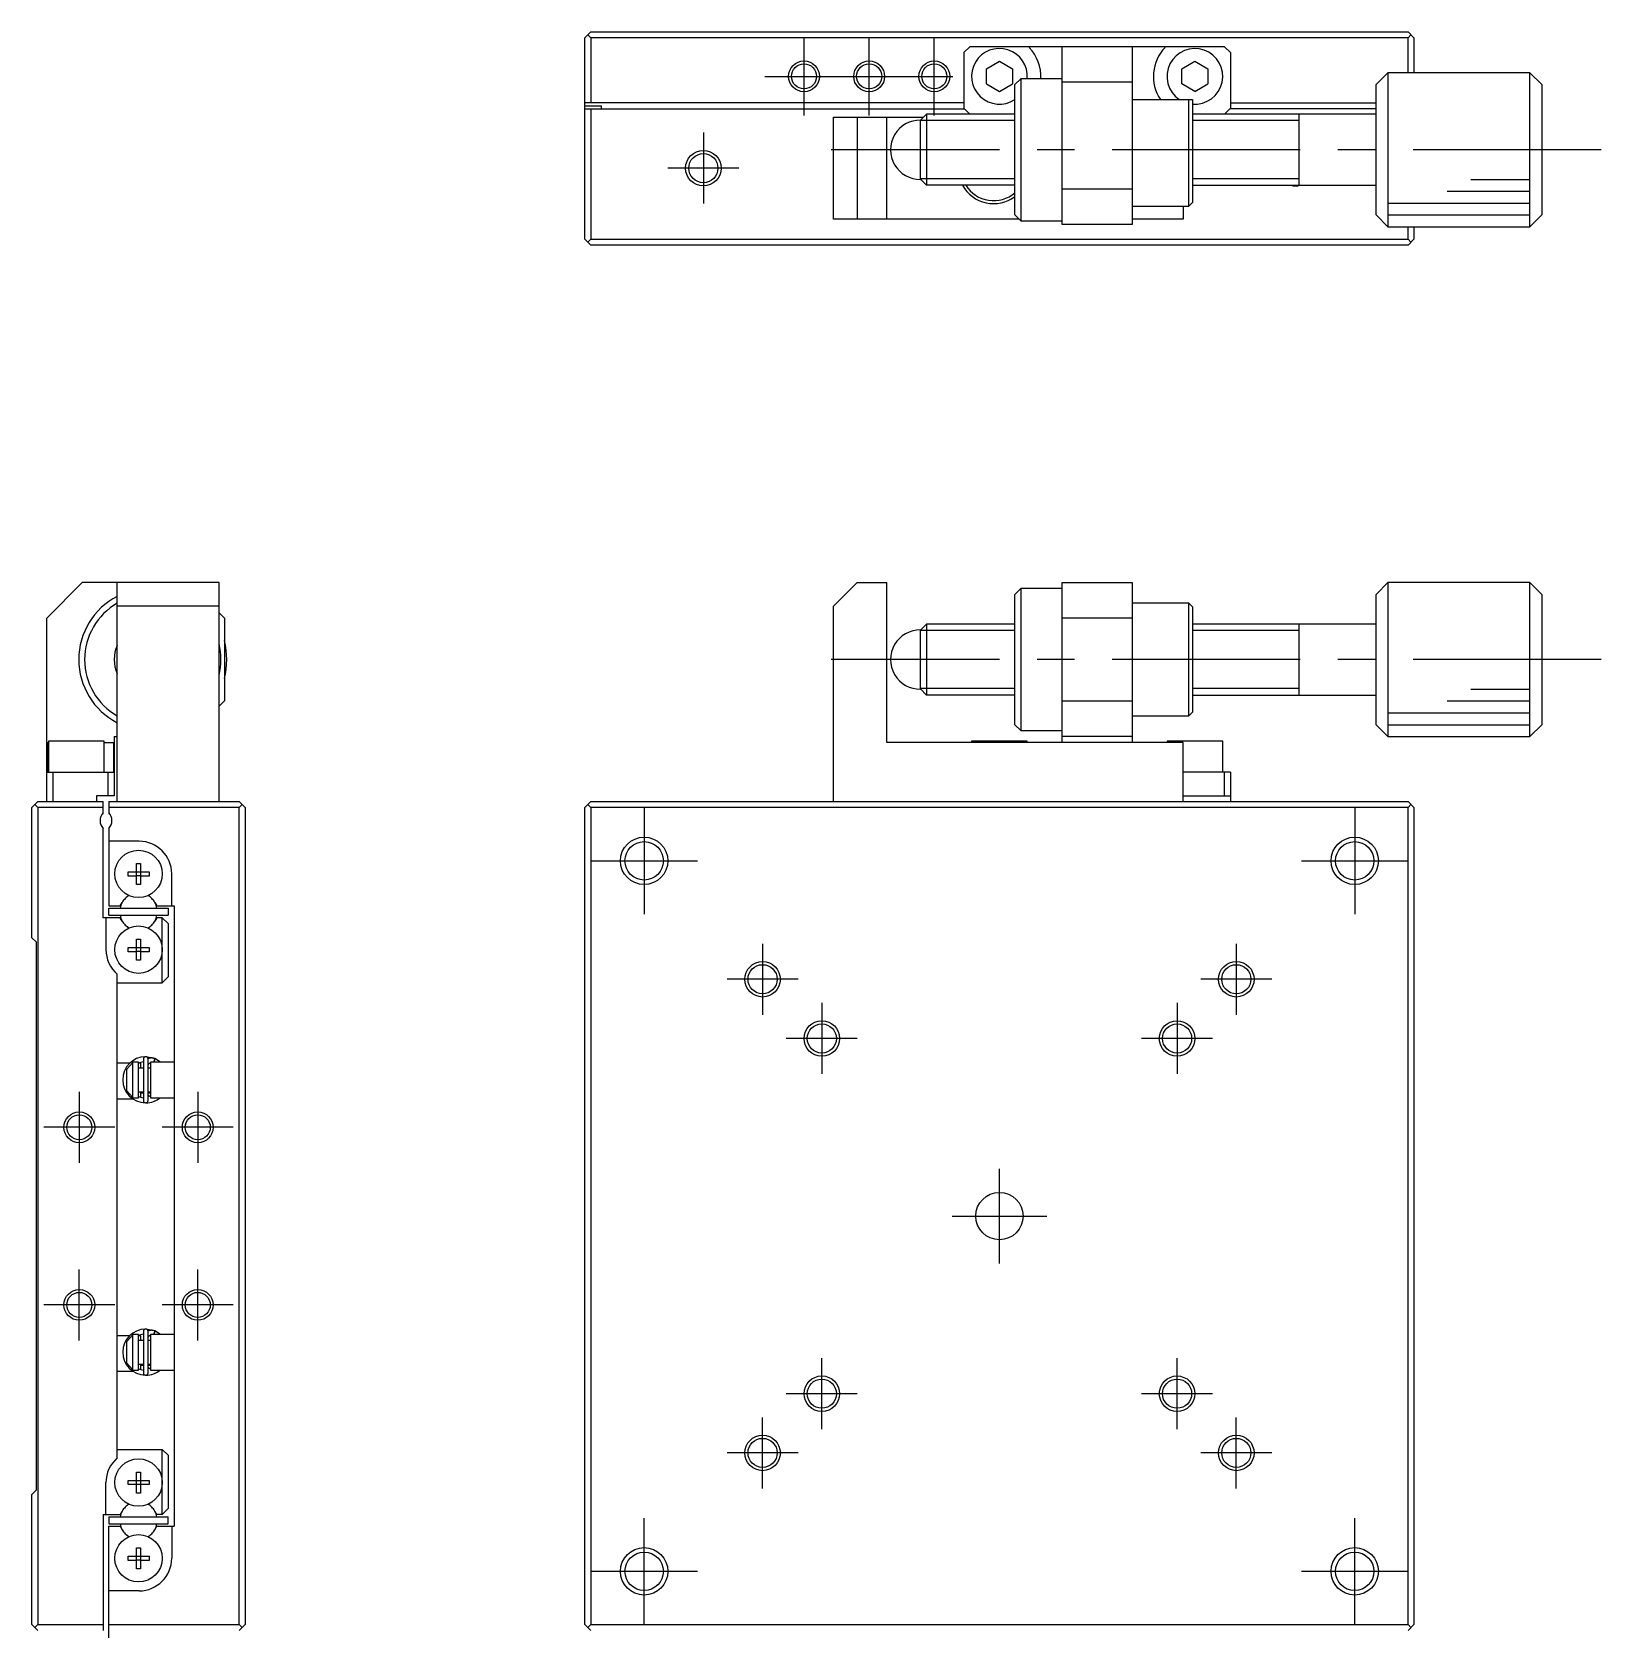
# Model space of a CAD drawing. Extents: x 0 to 280, y -8 to 208.
# Drawn here: x 0 to 132.5, y 73.1 to 208 of the extents above; entities that cross this region are included whole.
import ezdxf

# ---------------------------------------------------------------- set-up
doc = ezdxf.new("R2010")
doc.units = 0
doc.header["$LTSCALE"] = 0.5
doc.linetypes.add('CENTER', pattern=[50.8, 31.75, -6.35, 6.35, -6.35])
for name, color, linetype in [('MSM_CENTER', 1, 'CENTER'), ('MSM_CONTINUOUS', 7, 'CONTINUOUS'), ('MSM_NARROW', 5, 'CONTINUOUS')]:
    doc.layers.add(name, color=color, linetype=linetype)

msp = doc.modelspace()

# ---------------------------------------------------------------- linework, layer by layer
at = {"layer": 'MSM_CENTER'}
for p, q in [((65.194929, 200.95), (65.194929, 207.55)), ((70.694929, 200.95), (70.694929, 207.55)), ((76.194929, 200.95), (76.194929, 207.55)), ((61.894929, 204.25), (79.494929, 204.25)), ((56.69493, 199.5), (56.69493, 193.500001)), ((132.494929, 198.05), (67.494929, 198.05)), ((59.694928, 196.5), (53.69493, 196.5)), ((132.494929, 155), (67.494929, 155)), ((51.694929, 142.5), (51.694929, 133.5)), ((111.694929, 142.5), (111.694929, 133.5)), ((47.194929, 138), (56.194928, 138)), ((107.194929, 138), (116.194928, 138)), ((61.694929, 131.000001), (61.694929, 124.999999)), ((101.694929, 131.000001), (101.694929, 124.999999)), ((64.694931, 128), (58.694928, 128)), ((104.694931, 128), (98.694928, 128)), ((66.694929, 126.000001), (66.694929, 119.999999)), ((96.694929, 126.000001), (96.694929, 119.999999)), ((69.694931, 123), (63.694928, 123)), ((99.694931, 123), (93.694928, 123)), ((4, 118.500001), (4, 112.499999)), ((14, 118.500001), (14, 112.499999)), ((7.000002, 115.5), (0.999999, 115.5)), ((17.000002, 115.5), (10.999999, 115.5)), ((81.694929, 104), (81.694929, 112)), ((77.694929, 108), (85.694929, 108)), ((4, 97.499999), (4, 103.500001)), ((14, 97.499999), (14, 103.500001)), ((7.000002, 100.5), (0.999999, 100.5)), ((17.000002, 100.5), (10.999999, 100.5)), ((66.694929, 89.999999), (66.694929, 96.000001)), ((96.694929, 89.999999), (96.694929, 96.000001)), ((69.694931, 93), (63.694928, 93)), ((99.694931, 93), (93.694928, 93)), ((61.694929, 84.999999), (61.694929, 91.000001)), ((101.694929, 84.999999), (101.694929, 91.000001)), ((64.694931, 88), (58.694928, 88)), ((104.694931, 88), (98.694928, 88)), ((51.694929, 73.5), (51.694929, 82.5)), ((111.694929, 73.5), (111.694929, 82.5)), ((47.194929, 78), (56.194928, 78)), ((107.194929, 78), (116.194928, 78))]:
    msp.add_line(p, q, dxfattribs=at)
at = {"layer": 'MSM_CONTINUOUS'}
for p, q in [((46.694929, 207.5), (47.194929, 208)), ((46.944929, 207.75), (47.194929, 207.5)), ((47.194929, 208), (116.194929, 208)), ((116.194929, 208), (116.694929, 207.5)), ((116.194929, 207.5), (116.444929, 207.75)), ((46.694929, 190.5), (46.694929, 207.5)), ((47.194929, 207.5), (47.194929, 202)), ((116.194929, 207.5), (47.194929, 207.5)), ((79.194929, 206.75), (78.694929, 206.25)), ((100.694929, 206.75), (79.194929, 206.75)), ((84.242457, 206.75), (84.213085, 206.680821)), ((86.994929, 191.75), (86.994929, 206.75)), ((92.894929, 206.75), (92.894929, 191.75)), ((95.676774, 206.680821), (95.647402, 206.75)), ((101.194929, 206.25), (100.694929, 206.75)), ((116.194929, 204.55), (116.194929, 207.5)), ((116.694929, 207.5), (116.694929, 204.55)), ((78.694929, 206.25), (78.694929, 201.55)), ((80.594929, 204.885085), (81.694929, 205.520171)), ((81.694929, 205.520171), (82.794929, 204.885085)), ((97.094929, 204.885085), (98.194929, 205.520171)), ((98.194929, 205.520171), (99.294929, 204.885085)), ((101.194929, 206.25), (101.194929, 201.55)), ((80.594929, 203.614915), (80.594929, 204.885085)), ((82.794929, 204.885085), (82.794929, 203.614915)), ((83.494929, 204.05), (82.994929, 203.55)), ((83.494929, 204.05), (83.494929, 192.05)), ((86.994929, 204.05), (83.494929, 204.05)), ((92.894929, 203.75), (86.994929, 203.75)), ((97.094929, 203.614915), (97.094929, 204.885085)), ((99.294929, 204.885085), (99.294929, 203.614915)), ((114.494929, 204.55), (113.494929, 203.55)), ((114.494929, 204.55), (114.494929, 191.55)), ((126.494929, 204.55), (114.494929, 204.55)), ((126.494929, 191.55), (126.494929, 204.55)), ((127.494929, 203.55), (126.494929, 204.55)), ((80.594929, 203.614915), (81.694929, 202.979829)), ((81.694929, 202.979829), (82.794929, 203.614915)), ((82.994929, 192.55), (82.994929, 203.55)), ((98.194929, 202.979829), (97.094929, 203.614915)), ((98.194929, 202.979829), (99.294929, 203.614915)), ((113.494929, 192.55), (113.494929, 203.55)), ((127.494929, 203.55), (127.494929, 192.55)), ((78.694929, 202), (46.694929, 202)), ((46.694929, 201.75), (48.094929, 201.75)), ((46.694929, 201.5), (78.744929, 201.5)), ((47.194929, 201.5), (47.194929, 190.5)), ((48.094929, 201.5), (48.094929, 201.75)), ((74.994929, 200.5085), (75.536429, 201.05)), ((75.536429, 201.05), (75.536429, 195.05)), ((82.99493, 201.05), (75.536429, 201.05)), ((78.694929, 201.55), (79.194929, 201.05)), ((92.894929, 202.3), (97.994929, 202.3)), ((97.694929, 193.3), (97.694929, 202.3)), ((97.994929, 202.3), (97.994929, 193.6)), ((113.494929, 201.05), (97.994929, 201.05)), ((100.694929, 201.05), (101.194929, 201.55)), ((113.494929, 201.5), (101.144929, 201.5)), ((101.194929, 202), (113.494929, 202)), ((106.994929, 195.049995), (106.994929, 201.050005)), ((67.694929, 192.2), (67.694929, 200.8)), ((67.694929, 200.8), (75.286429, 200.8)), ((69.694929, 200.8), (69.694929, 192.2)), ((72.194929, 192.2), (72.194929, 200.8)), ((74.994929, 200.5085), (74.994929, 195.5915)), ((75.536429, 195.05), (74.994929, 195.5915)), ((82.99493, 195.05), (75.536429, 195.05)), ((86.994929, 194.75), (92.894929, 194.75)), ((97.994929, 195.05), (113.494929, 195.05)), ((92.894929, 193.3), (97.694929, 193.3)), ((97.194929, 193.3), (97.194929, 192.2)), ((97.694929, 193.3), (97.994929, 193.6)), ((83.344929, 192.2), (67.694929, 192.2)), ((82.994929, 192.55), (83.494929, 192.05)), ((83.494929, 192.05), (86.994929, 192.05)), ((92.894929, 191.75), (86.994929, 191.75)), ((97.194929, 192.2), (92.894929, 192.2)), ((113.494929, 192.55), (114.494929, 191.55)), ((114.494929, 191.55), (126.494929, 191.55)), ((116.194929, 190.5), (116.194929, 191.55)), ((116.694929, 191.55), (116.694929, 190.5)), ((126.494929, 191.55), (127.494929, 192.55)), ((47.194929, 190), (46.694929, 190.5)), ((47.194929, 190.5), (46.944929, 190.25)), ((47.194929, 190.5), (116.194929, 190.5)), ((116.444929, 190.25), (116.194929, 190.5)), ((116.694929, 190.5), (116.194929, 190)), ((116.194929, 190), (47.194929, 190)), ((4.25, 161.5), (1.25, 158.5)), ((15.8, 161.5), (4.25, 161.5)), ((7.2, 143), (7.2, 161.5)), ((15.8, 143), (15.8, 161.5)), ((69.694929, 161.5), (67.694929, 159.5)), ((69.694929, 161.5), (72.194929, 161.5)), ((72.194929, 148), (72.194929, 161.5)), ((83.494929, 161), (82.994929, 160.5)), ((83.494929, 161), (83.494929, 149)), ((86.994929, 161), (83.494929, 161)), ((86.994929, 161.5), (92.894929, 161.5)), ((86.994929, 148), (86.994929, 161.5)), ((92.894929, 161.5), (92.894929, 148)), ((114.494929, 161.5), (113.494929, 160.5)), ((114.494929, 161.5), (114.494929, 148.5)), ((126.494929, 161.5), (114.494929, 161.5)), ((126.494929, 148.5), (126.494929, 161.5)), ((127.494929, 160.5), (126.494929, 161.5)), ((15.8, 159.5), (7.2, 159.5)), ((67.694929, 143), (67.694929, 159.5)), ((82.994929, 149.5), (82.994929, 160.5)), ((97.694929, 159.75), (92.894929, 159.75)), ((97.694929, 150.25), (97.694929, 159.75)), ((97.994929, 159.45), (97.694929, 159.75)), ((97.994929, 159.45), (97.994929, 150.55)), ((113.494929, 149.5), (113.494929, 160.5)), ((127.494929, 160.5), (127.494929, 149.5)), ((1.25, 143), (1.25, 158.5)), ((16.25, 158.5), (15.8, 158.95)), ((16.25, 158.5), (16.25, 151.5)), ((74.994929, 157.4585), (75.536429, 158)), ((75.536429, 158), (75.536429, 152)), ((82.99493, 158), (75.536429, 158)), ((92.894929, 158.5), (86.994929, 158.5)), ((113.494929, 158), (97.994949, 158)), ((106.994929, 151.999995), (106.994929, 158.000005)), ((74.994929, 157.4585), (74.994929, 152.5415)), ((75.536429, 152), (74.994929, 152.5415)), ((15.8, 151.05), (16.25, 151.5)), ((82.99493, 152), (75.536429, 152)), ((86.994929, 151.5), (92.894929, 151.5)), ((97.994949, 152), (113.494929, 152)), ((92.894929, 150.25), (97.694929, 150.25)), ((97.694929, 150.25), (97.994929, 150.55)), ((6.95, 148.5), (6.95, 143.5)), ((6.95, 148.5), (7.2, 148.5)), ((82.994929, 149.5), (83.494929, 149)), ((83.494929, 149), (86.994929, 149)), ((92.894929, 148.5), (86.994929, 148.5)), ((113.494929, 149.5), (114.494929, 148.5)), ((114.494929, 148.5), (126.494929, 148.5)), ((126.494929, 148.5), (127.494929, 149.5)), ((1.25, 148), (1.4, 148)), ((1.319179, 148), (1.319179, 145.5)), ((6.1, 148.1), (1.4, 148.1)), ((1.4, 148.1), (1.4, 145.5)), ((6.1, 145.5), (6.1, 148.1)), ((6.1, 148), (6.95, 148)), ((6.909736, 145.5), (6.909736, 148)), ((97.194929, 148), (72.194929, 148)), ((84.044929, 148.1), (79.344929, 148.1)), ((79.344929, 148.1), (79.344929, 148)), ((84.044929, 148), (84.044929, 148.1)), ((100.544929, 148.1), (95.844929, 148.1)), ((95.844929, 148.1), (95.844929, 148)), ((97.194929, 143), (97.194929, 148)), ((100.544929, 145.5), (100.544929, 148.1)), ((1.25, 145.5), (6.95, 145.5)), ((1.75, 145.5), (1.75, 143)), ((6.45, 143.5), (6.45, 145.5)), ((101.194929, 145.5), (97.194929, 145.5)), ((100.694929, 143.5), (100.694929, 145.5)), ((101.194929, 145.5), (101.194929, 143)), ((0.5, 143), (0, 142.5)), ((0.5, 143), (6, 143)), ((5.45, 143.5), (5.45, 143)), ((6.95, 143.5), (5.45, 143.5)), ((6, 142.061438), (6, 143)), ((6.5, 143), (6.5, 142.061438)), ((6.5, 143), (17.5, 143)), ((17.5, 143), (18, 142.5)), ((47.194929, 143), (46.694929, 142.5)), ((47.194929, 143), (116.194929, 143)), ((97.194929, 143.5), (101.194929, 143.5)), ((116.694929, 142.5), (116.194929, 143)), ((0, 131.5), (0, 142.5)), ((0.5, 142.5), (0.25, 142.75)), ((0.5, 142.5), (0.5, 73.5)), ((6, 142.5), (0.5, 142.5)), ((17.5, 142.5), (6.5, 142.5)), ((17.75, 142.75), (17.5, 142.5)), ((17.5, 73.5), (17.5, 142.5)), ((18, 142.5), (18, 73.5)), ((46.694929, 73.5), (46.694929, 142.5)), ((47.194929, 142.5), (46.944929, 142.75)), ((47.194929, 142.5), (47.194929, 73.5)), ((116.194929, 142.5), (47.194929, 142.5)), ((116.444929, 142.75), (116.194929, 142.5)), ((116.194929, 73.5), (116.194929, 142.5)), ((116.694929, 142.5), (116.694929, 73.5)), ((6, 133.2), (6, 140.738562)), ((6.5, 140.738562), (6.5, 134.2)), ((9.05, 139.65), (6.5, 139.65)), ((8.82, 137.786361), (9.18, 137.786361)), ((8.82, 137.08), (8.82, 137.786361)), ((9.18, 137.786361), (9.18, 137.08)), ((8.113639, 137.08), (8.82, 137.08)), ((8.113639, 136.72), (8.113639, 137.08)), ((8.82, 136.72), (8.113639, 136.72)), ((8.830372, 137.069628), (8.82, 137.08)), ((8.830372, 136.730372), (8.82, 136.72)), ((8.82, 136.013639), (8.82, 136.72)), ((8.830372, 136.730372), (8.830372, 137.069628)), ((8.830372, 137.069628), (9.169628, 137.069628)), ((9.169628, 136.730372), (8.830372, 136.730372)), ((9.169628, 137.069628), (9.18, 137.08)), ((9.169628, 137.069628), (9.169628, 136.730372)), ((9.169628, 136.730372), (9.18, 136.72)), ((9.18, 137.08), (9.886361, 137.08)), ((9.18, 136.72), (9.18, 136.013639)), ((9.886361, 136.72), (9.18, 136.72)), ((9.886361, 137.08), (9.886361, 136.72)), ((11.8, 134.2), (11.8, 136.9)), ((9.18, 136.013639), (8.82, 136.013639)), ((6.5, 134.2), (7.455588, 134.2)), ((6.5, 134), (11.5, 134)), ((6.5, 133.4), (6.5, 134)), ((7.455588, 134.2), (7.625185, 134.49375)), ((10.374815, 134.49375), (10.544412, 134.2)), ((10.544412, 134.2), (12, 134.2)), ((11.5, 134), (11.5, 133.4)), ((12, 134.2), (12, 81.8)), ((7.455588, 133.2), (6, 133.2)), ((6.25, 133.2), (6.25, 130.5)), ((6.5, 133.4), (11.5, 133.4)), ((7.625185, 132.90625), (7.455588, 133.2)), ((10.544412, 133.2), (10.374815, 132.90625)), ((11, 133.2), (10.544412, 133.2)), ((11, 127.7), (11, 133.2)), ((11, 133.2), (11.5, 132.7)), ((11.5, 132.7), (11.5, 128.2)), ((0, 131.5), (0.35, 131.15)), ((0.35, 131.15), (0.35, 84.85)), ((8.82, 131.386361), (9.18, 131.386361)), ((8.82, 130.68), (8.82, 131.386361)), ((9.18, 131.386361), (9.18, 130.68)), ((8.113639, 130.68), (8.82, 130.68)), ((8.113639, 130.32), (8.113639, 130.68)), ((8.82, 130.32), (8.113639, 130.32)), ((8.830372, 130.669628), (8.82, 130.68)), ((8.830372, 130.330372), (8.82, 130.32)), ((8.82, 129.613639), (8.82, 130.32)), ((9.18, 129.613639), (8.82, 129.613639)), ((8.830372, 130.330372), (8.830372, 130.669628)), ((8.830372, 130.669628), (9.169628, 130.669628)), ((9.169628, 130.330372), (8.830372, 130.330372)), ((9.169628, 130.669628), (9.18, 130.68)), ((9.169628, 130.669628), (9.169628, 130.330372)), ((9.169628, 130.330372), (9.18, 130.32)), ((9.18, 130.68), (9.886361, 130.68)), ((9.18, 130.32), (9.18, 129.613639)), ((9.886361, 130.32), (9.18, 130.32)), ((9.886361, 130.68), (9.886361, 130.32)), ((7.2, 87.579062), (7.2, 128.420938)), ((11.5, 128.2), (11, 127.7)), ((7.2, 127.7), (11, 127.7)), ((10.381193, 121.292969), (9.633654, 121.453626)), ((8.248683, 120.9), (7.2, 120.9)), ((8, 120.416515), (8.5, 120.945683)), ((8, 118.583485), (8, 120.416515)), ((8.5, 121), (8.5, 118)), ((9, 121), (8.5, 121)), ((8.99981, 120.942321), (9.411485, 121.053536)), ((9, 118), (9, 121)), ((9.2, 120.9), (9, 120.9)), ((9.411506, 120.5), (9, 120.5)), ((9.2, 120.5), (9.2, 120.9)), ((9.411506, 121.259909), (9.411506, 117.759909)), ((9.808138, 121.287204), (9.79999, 121.283279)), ((9.801506, 117.759909), (9.801506, 121.259909)), ((9.801506, 120.658228), (9.80184, 120.672462)), ((10, 120.5), (9.801506, 120.5)), ((9.80184, 120.672462), (9.802902, 120.687451)), ((9.802902, 120.687451), (9.804689, 120.702369)), ((9.804689, 120.702369), (9.807198, 120.717181)), ((9.807198, 120.717181), (9.810422, 120.731853)), ((9.839511, 121.301115), (9.808138, 121.287204)), ((9.810422, 120.731853), (9.814354, 120.746349)), ((9.814354, 120.746349), (9.818987, 120.760635)), ((9.818987, 120.760635), (9.824309, 120.774678)), ((9.824309, 120.774678), (9.830309, 120.788444)), ((9.830309, 120.788444), (9.836973, 120.801901)), ((9.836973, 120.801901), (9.844288, 120.815015)), ((9.871527, 121.313441), (9.839511, 121.301115)), ((9.844288, 120.815015), (9.852236, 120.827755)), ((9.852236, 120.827755), (9.860801, 120.84009)), ((9.860801, 120.84009), (9.869963, 120.851989)), ((9.869963, 120.851989), (9.879701, 120.863423)), ((9.904107, 121.32415), (9.871527, 121.313441)), ((9.879701, 120.863423), (9.889994, 120.874363)), ((9.889994, 120.874363), (9.900817, 120.884781)), ((9.900817, 120.884781), (9.912147, 120.894649)), ((9.937171, 121.333217), (9.904107, 121.32415)), ((9.912147, 120.894649), (9.923957, 120.903944)), ((9.923957, 120.903944), (9.936219, 120.912638)), ((9.936219, 120.912638), (9.948903, 120.92071)), ((9.97064, 121.340621), (9.937171, 121.333217)), ((9.948903, 120.92071), (9.96198, 120.928138)), ((9.96198, 120.928138), (9.975418, 120.9349)), ((10.00443, 121.346344), (9.97064, 121.340621)), ((9.975418, 120.9349), (9.989183, 120.940978)), ((9.989183, 120.940978), (9.999977, 120.945178)), ((10, 121), (10, 118)), ((12, 121), (10, 121)), ((10.038459, 121.350371), (10.00443, 121.346344)), ((10.072643, 121.352693), (10.038459, 121.350371)), ((10.106901, 121.353304), (10.072643, 121.352693)), ((10.141147, 121.352203), (10.106901, 121.353304)), ((10.175298, 121.349392), (10.141147, 121.352203)), ((10.20927, 121.344877), (10.175298, 121.349392)), ((10.24298, 121.33867), (10.20927, 121.344877)), ((10.276346, 121.330784), (10.24298, 121.33867)), ((10.271911, 121.011398), (10.265732, 121)), ((10.278245, 121.023513), (10.271911, 121.011398)), ((10.380579, 121.293246), (10.2763, 120.99999)), ((10.309286, 121.321239), (10.276346, 121.330784)), ((10.284692, 121.036263), (10.278245, 121.023513)), ((10.29121, 121.049565), (10.284692, 121.036263)), ((10.297754, 121.063328), (10.29121, 121.049565)), ((10.304281, 121.077461), (10.297754, 121.063328)), ((10.310747, 121.09187), (10.304281, 121.077461)), ((10.341717, 121.310057), (10.309286, 121.321239)), ((10.317109, 121.106458), (10.310747, 121.09187)), ((10.323325, 121.121128), (10.317109, 121.106458)), ((10.329353, 121.135781), (10.323325, 121.121128)), ((10.335152, 121.150321), (10.329353, 121.135781)), ((10.340685, 121.164649), (10.335152, 121.150321)), ((10.345913, 121.17867), (10.340685, 121.164649)), ((10.371894, 121.297982), (10.341717, 121.310057)), ((10.350803, 121.192291), (10.345913, 121.17867)), ((10.355321, 121.20542), (10.350803, 121.192291)), ((10.359438, 121.21797), (10.355321, 121.20542)), ((10.363125, 121.229857), (10.359438, 121.21797)), ((10.366359, 121.241001), (10.363125, 121.229857)), ((10.369117, 121.251328), (10.366359, 121.241001)), ((10.371381, 121.260769), (10.369117, 121.251328)), ((10.370628, 121.29825), (10.372567, 121.297593)), ((10.373136, 121.269261), (10.371381, 121.260769)), ((10.854437, 121.000223), (10.371474, 121.297171)), ((10.372567, 121.297593), (10.373989, 121.295741)), ((10.37437, 121.276747), (10.373136, 121.269261)), ((10.373989, 121.295741), (10.374884, 121.292706)), ((10.375076, 121.283177), (10.37437, 121.276747)), ((10.374884, 121.292706), (10.375247, 121.288509)), ((10.375247, 121.288509), (10.375076, 121.283177)), ((10.40077, 121.284342), (10.381193, 121.292969)), ((7.2, 117.9), (8.517927, 117.9)), ((8.5, 118.054317), (8, 118.583485)), ((8.5, 118), (9, 118)), ((9.411452, 117.966596), (8.999851, 118.077142)), ((9, 118.5), (9.411506, 118.5)), ((9.2, 118.008123), (9.2, 118.5)), ((9.2, 118.4), (9.411506, 118.4)), ((9.801506, 118.5), (10, 118.5)), ((9.801506, 118.4), (10, 118.4)), ((9.80159, 118.354552), (9.801506, 118.361589)), ((9.802303, 118.339539), (9.80159, 118.354552)), ((9.803744, 118.324577), (9.802303, 118.339539)), ((9.805909, 118.309699), (9.803744, 118.324577)), ((9.808795, 118.294943), (9.805909, 118.309699)), ((9.812396, 118.280341), (9.808795, 118.294943)), ((9.816703, 118.26593), (9.812396, 118.280341)), ((9.821708, 118.251744), (9.816703, 118.26593)), ((9.827401, 118.237816), (9.821708, 118.251744)), ((9.833769, 118.224181), (9.827401, 118.237816)), ((9.840798, 118.210871), (9.833769, 118.224181)), ((9.848473, 118.19792), (9.840798, 118.210871)), ((9.856778, 118.18536), (9.848473, 118.19792)), ((9.865693, 118.173223), (9.856778, 118.18536)), ((9.875199, 118.161538), (9.865693, 118.173223)), ((9.885274, 118.150336), (9.875199, 118.161538)), ((9.895894, 118.139647), (9.885274, 118.150336)), ((9.907036, 118.129497), (9.895894, 118.139647)), ((9.918673, 118.119914), (9.907036, 118.129497)), ((9.930777, 118.110924), (9.918673, 118.119914)), ((9.943318, 118.102551), (9.930777, 118.110924)), ((9.956267, 118.094817), (9.943318, 118.102551)), ((9.969591, 118.087745), (9.956267, 118.094817)), ((9.983257, 118.081354), (9.969591, 118.087745)), ((9.99723, 118.075663), (9.983257, 118.081354)), ((9.999981, 118.074638), (9.99723, 118.075663)), ((10, 118), (12, 118)), ((10.313649, 117.699978), (10.314961, 117.700405)), ((10.314961, 117.700405), (10.316138, 117.70079)), ((10.316138, 117.70079), (10.317401, 117.701207)), ((10.317401, 117.701207), (10.319494, 117.701903)), ((10.319494, 117.701903), (10.322134, 117.702791)), ((10.322134, 117.702791), (10.323183, 117.703148)), ((10.323183, 117.703148), (10.3251, 117.703804)), ((10.3251, 117.703804), (10.326293, 117.704216)), ((10.326293, 117.704216), (10.330602, 117.705723)), ((10.330602, 117.705723), (10.332031, 117.70623)), ((10.332031, 117.70623), (10.334843, 117.707238)), ((10.334843, 117.707238), (10.371894, 117.721835)), ((10.368163, 117.722097), (10.370628, 117.721567)), ((10.370628, 117.721567), (10.370322, 117.722295)), ((10.371894, 117.721835), (10.370628, 117.721567)), ((10.371662, 117.722726), (10.389585, 117.730508)), ((8.248683, 97.9), (7.2, 97.9)), ((8, 97.416515), (8.5, 97.945683)), ((8, 95.583485), (8, 97.416515)), ((8.5, 98), (8.5, 95)), ((9, 98), (8.5, 98)), ((8.99981, 97.942321), (9.411485, 98.053536)), ((9, 95), (9, 98)), ((9.2, 97.9), (9, 97.9)), ((9.411506, 97.5), (9, 97.5)), ((9.2, 97.5), (9.2, 97.9)), ((9.411506, 98.259909), (9.411506, 94.759909)), ((10.40077, 98.284342), (9.633654, 98.453626)), ((9.808138, 98.287204), (9.79999, 98.283279)), ((9.801506, 94.759909), (9.801506, 98.259909)), ((9.801506, 97.658228), (9.80184, 97.672462)), ((10, 97.5), (9.801506, 97.5)), ((9.80184, 97.672462), (9.802902, 97.687451)), ((9.802902, 97.687451), (9.804689, 97.702369)), ((9.804689, 97.702369), (9.807198, 97.717181)), ((9.807198, 97.717181), (9.810422, 97.731853)), ((9.839511, 98.301115), (9.808138, 98.287204)), ((9.810422, 97.731853), (9.814354, 97.746349)), ((9.814354, 97.746349), (9.818987, 97.760635)), ((9.818987, 97.760635), (9.824309, 97.774678)), ((9.824309, 97.774678), (9.830309, 97.788444)), ((9.830309, 97.788444), (9.836973, 97.801901)), ((9.836973, 97.801901), (9.844288, 97.815015)), ((9.871527, 98.313441), (9.839511, 98.301115)), ((9.844288, 97.815015), (9.852236, 97.827755)), ((9.852236, 97.827755), (9.860801, 97.84009)), ((9.860801, 97.84009), (9.869963, 97.851989)), ((9.869963, 97.851989), (9.879701, 97.863423)), ((9.904107, 98.32415), (9.871527, 98.313441)), ((9.879701, 97.863423), (9.889994, 97.874363)), ((9.889994, 97.874363), (9.900817, 97.884781)), ((9.900817, 97.884781), (9.912147, 97.894649)), ((9.937171, 98.333217), (9.904107, 98.32415)), ((9.912147, 97.894649), (9.923957, 97.903944)), ((9.923957, 97.903944), (9.936219, 97.912638)), ((9.936219, 97.912638), (9.948903, 97.92071)), ((9.97064, 98.340621), (9.937171, 98.333217)), ((9.948903, 97.92071), (9.96198, 97.928138)), ((9.96198, 97.928138), (9.975418, 97.9349)), ((10.00443, 98.346344), (9.97064, 98.340621)), ((9.975418, 97.9349), (9.989183, 97.940978)), ((9.989183, 97.940978), (9.999977, 97.945178)), ((10, 98), (10, 95)), ((12, 98), (10, 98)), ((10.038459, 98.350371), (10.00443, 98.346344)), ((10.072643, 98.352693), (10.038459, 98.350371)), ((10.106901, 98.353304), (10.072643, 98.352693)), ((10.141147, 98.352203), (10.106901, 98.353304)), ((10.175298, 98.349392), (10.141147, 98.352203)), ((10.20927, 98.344877), (10.175298, 98.349392)), ((10.24298, 98.33867), (10.20927, 98.344877)), ((10.276346, 98.330784), (10.24298, 98.33867)), ((10.271911, 98.011398), (10.265732, 98)), ((10.278245, 98.023513), (10.271911, 98.011398)), ((10.380579, 98.293246), (10.2763, 97.99999)), ((10.309286, 98.321239), (10.276346, 98.330784)), ((10.284692, 98.036263), (10.278245, 98.023513)), ((10.29121, 98.049565), (10.284692, 98.036263)), ((10.297754, 98.063328), (10.29121, 98.049565)), ((10.304281, 98.077461), (10.297754, 98.063328)), ((10.310747, 98.09187), (10.304281, 98.077461)), ((10.341717, 98.310057), (10.309286, 98.321239)), ((10.317109, 98.106458), (10.310747, 98.09187)), ((10.323325, 98.121128), (10.317109, 98.106458)), ((10.329353, 98.135781), (10.323325, 98.121128)), ((10.335152, 98.150321), (10.329353, 98.135781)), ((10.340685, 98.164649), (10.335152, 98.150321)), ((10.345913, 98.17867), (10.340685, 98.164649)), ((10.371894, 98.297982), (10.341717, 98.310057)), ((10.350803, 98.192291), (10.345913, 98.17867)), ((10.355321, 98.20542), (10.350803, 98.192291)), ((10.359438, 98.21797), (10.355321, 98.20542)), ((10.363125, 98.229857), (10.359438, 98.21797)), ((10.366359, 98.241001), (10.363125, 98.229857)), ((10.369117, 98.251328), (10.366359, 98.241001)), ((10.371381, 98.260769), (10.369117, 98.251328)), ((10.370628, 98.29825), (10.372567, 98.297593)), ((10.373136, 98.269261), (10.371381, 98.260769)), ((10.854437, 98.000223), (10.371474, 98.297171)), ((10.372567, 98.297593), (10.373989, 98.295741)), ((10.37437, 98.276747), (10.373136, 98.269261)), ((10.373989, 98.295741), (10.374884, 98.292706)), ((10.375076, 98.283177), (10.37437, 98.276747)), ((10.374884, 98.292706), (10.375247, 98.288509)), ((10.375247, 98.288509), (10.375076, 98.283177)), ((7.2, 94.9), (8.517927, 94.9)), ((8.5, 95.054317), (8, 95.583485)), ((8.5, 95), (9, 95)), ((9.411452, 94.966596), (8.999851, 95.077142)), ((9, 95.5), (9.411506, 95.5)), ((9.2, 95.008123), (9.2, 95.5)), ((9.2, 95.4), (9.411506, 95.4)), ((9.801506, 95.5), (10, 95.5)), ((9.801506, 95.4), (10, 95.4)), ((9.80159, 95.354552), (9.801506, 95.361589)), ((9.802303, 95.339539), (9.80159, 95.354552)), ((9.803744, 95.324577), (9.802303, 95.339539)), ((9.805909, 95.309699), (9.803744, 95.324577)), ((9.808795, 95.294943), (9.805909, 95.309699)), ((9.812396, 95.280341), (9.808795, 95.294943)), ((9.816703, 95.26593), (9.812396, 95.280341)), ((9.821708, 95.251744), (9.816703, 95.26593)), ((9.827401, 95.237816), (9.821708, 95.251744)), ((9.833769, 95.224181), (9.827401, 95.237816)), ((9.840798, 95.210871), (9.833769, 95.224181)), ((9.848473, 95.19792), (9.840798, 95.210871)), ((9.856778, 95.18536), (9.848473, 95.19792)), ((9.865693, 95.173223), (9.856778, 95.18536)), ((9.875199, 95.161538), (9.865693, 95.173223)), ((9.885274, 95.150336), (9.875199, 95.161538)), ((9.895894, 95.139647), (9.885274, 95.150336)), ((9.907036, 95.129497), (9.895894, 95.139647)), ((9.918673, 95.119914), (9.907036, 95.129497)), ((9.930777, 95.110924), (9.918673, 95.119914)), ((9.943318, 95.102551), (9.930777, 95.110924)), ((9.956267, 95.094817), (9.943318, 95.102551)), ((9.969591, 95.087745), (9.956267, 95.094817)), ((9.983257, 95.081354), (9.969591, 95.087745)), ((9.99723, 95.075663), (9.983257, 95.081354)), ((9.999981, 95.074638), (9.99723, 95.075663)), ((10, 95), (12, 95)), ((10.313649, 94.699978), (10.314961, 94.700405)), ((10.314961, 94.700405), (10.316138, 94.70079)), ((10.316138, 94.70079), (10.317401, 94.701207)), ((10.317401, 94.701207), (10.319494, 94.701903)), ((10.319494, 94.701903), (10.322134, 94.702791)), ((10.322134, 94.702791), (10.323183, 94.703148)), ((10.323183, 94.703148), (10.3251, 94.703804)), ((10.3251, 94.703804), (10.326293, 94.704216)), ((10.326293, 94.704216), (10.330602, 94.705723)), ((10.330602, 94.705723), (10.332031, 94.70623)), ((10.332031, 94.70623), (10.334843, 94.707238)), ((10.334843, 94.707238), (10.371894, 94.721835)), ((10.368163, 94.722097), (10.370628, 94.721567)), ((10.370628, 94.721567), (10.370322, 94.722295)), ((10.371894, 94.721835), (10.370628, 94.721567)), ((10.371662, 94.722726), (10.389585, 94.730508)), ((10.379303, 94.726775), (10.380762, 94.726651)), ((7.2, 88.3), (11, 88.3)), ((11, 82.8), (11, 88.3)), ((11, 88.3), (11.5, 87.8)), ((11.5, 87.8), (11.5, 83.3)), ((8.82, 86.386361), (9.18, 86.386361)), ((8.82, 85.68), (8.82, 86.386361)), ((9.18, 86.386361), (9.18, 85.68)), ((6.25, 82.8), (6.25, 85.5)), ((8.113639, 85.68), (8.82, 85.68)), ((8.113639, 85.32), (8.113639, 85.68)), ((8.82, 85.32), (8.113639, 85.32)), ((8.830372, 85.669628), (8.82, 85.68)), ((8.830372, 85.330372), (8.82, 85.32)), ((8.82, 84.613639), (8.82, 85.32)), ((8.830372, 85.330372), (8.830372, 85.669628)), ((8.830372, 85.669628), (9.169628, 85.669628)), ((9.169628, 85.330372), (8.830372, 85.330372)), ((9.169628, 85.669628), (9.18, 85.68)), ((9.169628, 85.669628), (9.169628, 85.330372)), ((9.169628, 85.330372), (9.18, 85.32)), ((9.18, 85.68), (9.886361, 85.68)), ((9.18, 85.32), (9.18, 84.613639)), ((9.886361, 85.32), (9.18, 85.32)), ((9.886361, 85.68), (9.886361, 85.32)), ((0.35, 84.85), (0, 84.5)), ((0, 73.5), (0, 84.5)), ((9.18, 84.613639), (8.82, 84.613639)), ((6, 82.8), (7.455588, 82.8)), ((6, 82.8), (6, 73)), ((6.5, 82.6), (11.5, 82.6)), ((6.5, 82.6), (6.5, 82)), ((7.625185, 83.09375), (7.455588, 82.8)), ((10.544412, 82.8), (10.374815, 83.09375)), ((11, 82.8), (10.544412, 82.8)), ((11.5, 83.3), (11, 82.8)), ((11.5, 82), (11.5, 82.6)), ((6.5, 82), (11.5, 82)), ((6.5, 68.5), (6.5, 81.8)), ((6.5, 81.8), (7.455588, 81.8)), ((7.455588, 81.8), (7.625185, 81.50625)), ((10.374815, 81.50625), (10.544412, 81.8)), ((10.544412, 81.8), (12, 81.8)), ((11.8, 81.8), (11.8, 79.1)), ((8.82, 79.986361), (9.18, 79.986361)), ((8.82, 79.28), (8.82, 79.986361)), ((9.18, 79.986361), (9.18, 79.28)), ((8.113639, 79.28), (8.82, 79.28)), ((8.113639, 78.92), (8.113639, 79.28)), ((8.82, 78.92), (8.113639, 78.92)), ((8.830372, 79.269628), (8.82, 79.28)), ((8.830372, 78.930372), (8.82, 78.92)), ((8.82, 78.213639), (8.82, 78.92)), ((8.830372, 78.930372), (8.830372, 79.269628)), ((8.830372, 79.269628), (9.169628, 79.269628)), ((9.169628, 78.930372), (8.830372, 78.930372)), ((9.169628, 79.269628), (9.18, 79.28)), ((9.169628, 79.269628), (9.169628, 78.930372)), ((9.169628, 78.930372), (9.18, 78.92)), ((9.18, 79.28), (9.886361, 79.28)), ((9.18, 78.92), (9.18, 78.213639)), ((9.886361, 78.92), (9.18, 78.92)), ((9.886361, 79.28), (9.886361, 78.92)), ((9.18, 78.213639), (8.82, 78.213639)), ((9.05, 76.35), (6.5, 76.35)), ((0, 73.5), (0.5, 73)), ((0.25, 73.25), (0.5, 73.5)), ((0.5, 73.5), (6, 73.5)), ((6.5, 73.5), (17.5, 73.5)), ((17.5, 73.5), (17.75, 73.25)), ((18, 73.5), (17.5, 73)), ((46.694929, 73.5), (47.194929, 73)), ((47.194929, 73.5), (46.944929, 73.25)), ((47.194929, 73.5), (116.194929, 73.5)), ((116.444929, 73.25), (116.194929, 73.5)), ((116.194929, 73), (116.694929, 73.5))]:
    msp.add_line(p, q, dxfattribs=at)
for centre, radius in [((65.19493, 204.250001), 1.0565), ((70.69493, 204.250001), 1.0565), ((76.19493, 204.250001), 1.0565), ((56.694929, 196.5), 1.2295), ((51.694929, 138), 1.621), ((111.694929, 138), 1.621), ((9, 136.9), 2), ((9, 130.5), 2), ((61.694928, 127.999999), 1.2295), ((101.694929, 127.999999), 1.2295), ((66.694929, 122.999999), 1.2295), ((96.694929, 122.999999), 1.2295), ((4, 115.5), 1.0565), ((14, 115.5), 1.0565), ((81.694929, 108), 2), ((4, 100.5), 1.0565), ((14, 100.5), 1.0565), ((66.694928, 92.999999), 1.2295), ((96.694929, 92.999999), 1.2295), ((61.694928, 88), 1.2295), ((101.694929, 88), 1.2295), ((9, 85.5), 2), ((9, 79.1), 2), ((51.694929, 78), 1.621), ((111.694929, 78), 1.621)]:
    msp.add_circle(centre, radius, dxfattribs=at)
for centre, radius, start, end in [((81.694929, 204.25), 2.35, 355.117858, 303.58619652), ((81.694929, 204.25), 3.5, 356.724171, 43.989014), ((98.194929, 204.25), 3.5, 136.010986, 213.858437), ((98.194929, 204.25), 2.35, 265.117858, 236.07687135), ((74.994929, 198.05), 2.5, 89.05661378, 270.94338622), ((81.194929, 196.5), 3, 208.903335, 306.869898), ((81.194929, 196.5), 2.75, 211.821368, 310.885193), ((9.95, 155), 6, 117.279613, 242.720387), ((9.95, 155), 5.5, 120, 240), ((9.95, 155), 6.5, 345.749967, 14.250033), ((74.994929, 155), 2.5, 89.05661378, 270.94338622), ((9.95, 155), 3, 156.443536, 203.556464), ((9.95, 155), 6, 347.161432, 12.838568), ((6.75, 141.4), 1, 138.590378, 221.409622), ((5.75, 141.4), 1, 318.590378, 41.409622), ((9.05, 136.9), 2.75, 0, 90), ((9.115, 133.58519), 1.75, 121.886504, 135.004406), ((9, 133.699999), 1.5875, 120.433182, 134.999974), ((9, 133.699999), 1.5875, 45.000026, 59.566818), ((8.885, 133.58519), 1.75, 44.995594, 58.113496), ((9, 133.699999), 1.5875, 150, 169.10691), ((9, 133.7), 1.5875, 135, 150), ((9, 133.7), 1.5875, 30, 45), ((9, 133.699999), 1.5875, 10.89309, 30.000031), ((9, 133.699999), 1.5875, 190.893016, 209.999969), ((9, 133.7), 1.5875, 210, 225), ((9, 133.699999), 1.5875, 224.999974, 239.566737), ((9.115, 133.81481), 1.75, 224.995594, 238.113496), ((9, 133.699999), 1.5875, 300.433263, 315.000026), ((8.885, 133.81481), 1.75, 301.886504, 315.004406), ((9, 133.7), 1.5875, 315, 330), ((9, 133.699999), 1.5875, 330.000031, 349.106984), ((9, 130.5), 2.75, 180, 229.114807), ((9.606459, 119.509953), 1.943923, 90.656704, 269.267799), ((9.606506, 121.259909), 0.195, 0, 180), ((9.606506, 117.759909), 0.195, 180, 0), ((9.604747, 119.515235), 1.949289, 270.760743, 308.971778), ((9.606459, 96.509953), 1.943923, 90.656704, 269.267799), ((9.606506, 98.259909), 0.195, 0, 180), ((9.606506, 94.759909), 0.195, 180, 0), ((9.604747, 96.515235), 1.949289, 270.760743, 308.971778), ((9, 85.5), 2.75, 130.885193, 180), ((9, 82.300001), 1.5875, 120.433263, 135.000026), ((9.115, 82.18519), 1.75, 121.886504, 135.004406), ((9, 82.300001), 1.5875, 44.999974, 59.566737), ((8.885, 82.18519), 1.75, 44.995594, 58.113496), ((9, 82.300001), 1.5875, 150.000031, 169.106984), ((9, 82.3), 1.5875, 135, 150), ((9, 82.3), 1.5875, 30, 45), ((9, 82.300001), 1.5875, 10.893016, 30), ((9, 82.300001), 1.5875, 190.89309, 210), ((9, 82.3), 1.5875, 210, 224.905108), ((9.115, 82.41481), 1.75, 224.909513, 238.113496), ((9, 82.300001), 1.5875, 224.952304, 239.566818), ((9, 82.300001), 1.5875, 300.433182, 314.999974), ((8.885, 82.41481), 1.75, 301.886504, 315.004406), ((9, 82.3), 1.5875, 315, 330), ((9, 82.300001), 1.5875, 330, 349.10691), ((9.05, 79.1), 2.75, 270, 0)]:
    msp.add_arc(centre, radius, start, end, dxfattribs=at)
at = {"layer": 'MSM_NARROW'}
for p, q in [((82.99493, 200.5085), (74.994929, 200.5085)), ((106.994929, 200.5085), (97.99493, 200.5085)), ((82.99493, 195.5915), (74.994929, 195.5915)), ((106.994929, 195.5915), (97.99493, 195.5915)), ((119.494929, 194.55), (126.494929, 194.55)), ((121.494929, 195.55), (126.494929, 195.55)), ((114.494929, 193.55), (126.494929, 193.55)), ((114.494929, 192.55), (126.494929, 192.55)), ((82.99493, 157.4585), (74.994929, 157.4585)), ((106.994929, 157.4585), (97.99493, 157.4585)), ((82.99493, 152.5415), (74.994929, 152.5415)), ((106.994929, 152.5415), (97.99493, 152.5415)), ((121.494929, 152.5), (126.494929, 152.5)), ((119.494929, 151.5), (126.494929, 151.5)), ((114.494929, 150.5), (126.494929, 150.5)), ((114.494929, 149.5), (126.494929, 149.5))]:
    msp.add_line(p, q, dxfattribs=at)
for centre, radius in [((65.19493, 204.250001), 1.3), ((70.69493, 204.250001), 1.3), ((76.19493, 204.250001), 1.3), ((56.694929, 196.5), 1.5), ((51.694929, 138), 2), ((111.694929, 138), 2), ((61.694928, 127.999999), 1.5), ((101.694929, 127.999999), 1.5), ((66.694929, 122.999999), 1.5), ((96.694929, 122.999999), 1.5), ((4, 115.5), 1.3), ((14, 115.5), 1.3), ((4, 100.5), 1.3), ((14, 100.5), 1.3), ((66.694928, 92.999999), 1.5), ((96.694929, 92.999999), 1.5), ((61.694928, 88), 1.5), ((101.694929, 88), 1.5), ((51.694929, 78), 2), ((111.694929, 78), 2)]:
    msp.add_circle(centre, radius, dxfattribs=at)
msp.add_arc((106.694929, 196.5), 1.5, 255.164889, 284.835111, dxfattribs=at)

doc.saveas('drawing.dxf')
